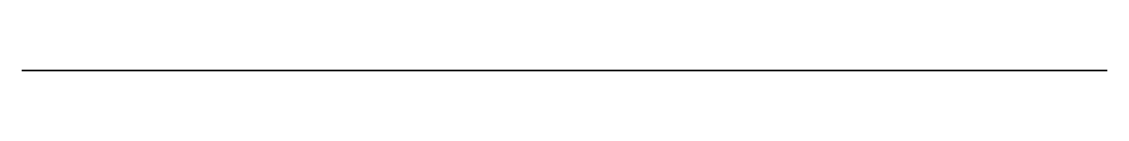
# Model space of a CAD drawing. Header units: millimetres. Extents: x -94 to 46, y 0 to 0.
import ezdxf

# ---------------------------------------------------------------- set-up
doc = ezdxf.new("R2010")
doc.units = ezdxf.units.MM
doc.layers.get('0').update_dxf_attribs({"color": 194, "true_color": 0x551cb1})

msp = doc.modelspace()

# ---------------------------------------------------------------- linework, layer by layer
at = {"color": 251, "true_color": 0x565656}
msp.add_polyline3d([(-68.38, 0, 112.48), (-69.38, 0, 111.68), (-70.35, 0, 110.83), (-72.18, 0, 109.03), (-73.88, 0, 107.28), (-74.74, 0, 106.42), (-75.64, 0, 105.61), (-76.42, 0, 104.97), (-77.24, 0, 104.38), (-77.66, 0, 104.1), (-78.1, 0, 103.85), (-78.54, 0, 103.6), (-78.99, 0, 103.38), (-79.54, 0, 103.14), (-80.1, 0, 102.91), (-80.67, 0, 102.71), (-81.24, 0, 102.53), (-81.82, 0, 102.37), (-82.41, 0, 102.23), (-83, 0, 102.11), (-83.6, 0, 102.02), (-84.18, 0, 101.95), (-84.76, 0, 101.9), (-85.35, 0, 101.87), (-85.94, 0, 101.87), (-85.96, 0, 102.12), (-86, 0, 102.36), (-86.05, 0, 102.6), (-86.12, 0, 102.84), (-86.2, 0, 103.07), (-86.29, 0, 103.3), (-86.4, 0, 103.52), (-86.53, 0, 103.73), (-86.66, 0, 103.93), (-86.81, 0, 104.13), (-86.97, 0, 104.31), (-87.15, 0, 104.49), (-87.33, 0, 104.65), (-87.52, 0, 104.8), (-87.73, 0, 104.94), (-87.94, 0, 105.07), (-88.17, 0, 105.19), (-88.4, 0, 105.29), (-88.63, 0, 105.37), (-88.87, 0, 105.44), (-89.11, 0, 105.49), (-89.35, 0, 105.53), (-89.59, 0, 105.55), (-89.84, 0, 105.56), (-90.08, 0, 105.55), (-90.32, 0, 105.53), (-90.57, 0, 105.49), (-90.81, 0, 105.44), (-91.04, 0, 105.37), (-91.28, 0, 105.29), (-91.5, 0, 105.19), (-91.73, 0, 105.07), (-91.85, 0, 105), (-91.97, 0, 104.92), (-92.09, 0, 104.84), (-92.21, 0, 104.76), (-92.32, 0, 104.67), (-92.43, 0, 104.58), (-92.53, 0, 104.48), (-92.63, 0, 104.38), (-92.73, 0, 104.28), (-92.82, 0, 104.18), (-92.91, 0, 104.07), (-92.99, 0, 103.96), (-93.07, 0, 103.84), (-93.15, 0, 103.72), (-93.22, 0, 103.6), (-93.29, 0, 103.48), (-93.38, 0, 103.3), (-93.45, 0, 103.11), (-93.52, 0, 102.92), (-93.57, 0, 102.72), (-93.62, 0, 102.52), (-93.65, 0, 102.32), (-93.7, 0, 101.9), (-93.73, 0, 101.48), (-93.74, 0, 101.05), (-93.73, 0, 100.18), (-93.73, 0, 96.77), (45.65, 0, 96.77), (45.65, 0, 116.36), (-54.26, 0, 116.38), (-54.26, 0, 112.88), (-56.29, 0, 112.88), (-56.5, 0, 113.17), (-56.73, 0, 113.45), (-56.97, 0, 113.71), (-57.23, 0, 113.96), (-57.5, 0, 114.2), (-57.78, 0, 114.42), (-58.07, 0, 114.62), (-58.38, 0, 114.81), (-58.7, 0, 114.98), (-59.03, 0, 115.13), (-59.36, 0, 115.27), (-59.7, 0, 115.38), (-60.05, 0, 115.47), (-60.4, 0, 115.55), (-60.76, 0, 115.6), (-61.12, 0, 115.63), (-61.32, 0, 115.64), (-61.52, 0, 115.64), (-61.72, 0, 115.64), (-61.93, 0, 115.62), (-62.33, 0, 115.57), (-62.72, 0, 115.5), (-63.12, 0, 115.39), (-63.51, 0, 115.27), (-63.9, 0, 115.12), (-64.29, 0, 114.96), (-64.83, 0, 114.71), (-65.37, 0, 114.44), (-66.4, 0, 113.84), (-67.41, 0, 113.18)], close=True, dxfattribs=at)

doc.saveas('drawing.dxf')
